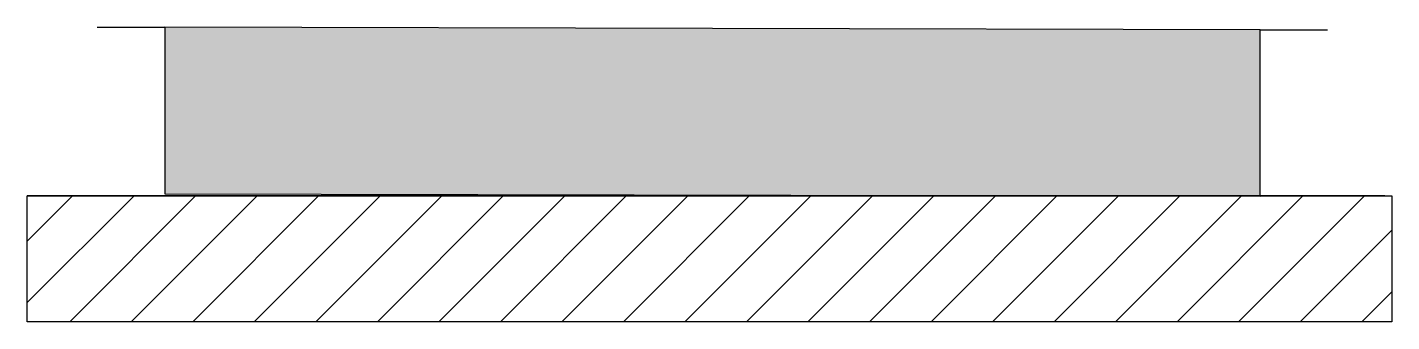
# Model space of a CAD drawing. Header units: metres. Extents: x 5299.9 to 5399.5, y 1140.7 to 1162.2.
import ezdxf

# ---------------------------------------------------------------- set-up
doc = ezdxf.new("R2010")
doc.units = ezdxf.units.M
doc.linetypes.add('ACAD_ISO03W100', pattern=[30, 12, -18])

msp = doc.modelspace()

# ---------------------------------------------------------------- hatches: boundary and pattern name
at = {"linetype": 'ACAD_ISO03W100', "lineweight": 30}
h = msp.add_hatch(color=256, dxfattribs=at)
h.dxf.hatch_style = 1
h.paths.add_polyline_path([(5309.99, 1150.046), (5389.917, 1149.856), (5389.917, 1162.006), (5309.99, 1162.197)])
h = msp.add_hatch(dxfattribs=at)
h.set_pattern_fill('LINE', color=256, angle=45)
h.paths.add_polyline_path([(5299.946, 1149.883), (5399.529, 1149.883), (5399.529, 1140.695), (5299.946, 1140.695)])

# ---------------------------------------------------------------- linework, layer by layer
for p, q in [((5305.057, 1162.197), (5309.99, 1162.197)), ((5389.917, 1162.006), (5394.85, 1162.006))]:
    msp.add_line(p, q, dxfattribs=at)
at = {"color": 255, "lineweight": 30, "transparency": 33554508}
msp.add_line((5299.946, 1149.883), (5399.028, 1149.883), dxfattribs=at)
at = {"lineweight": 30}
msp.add_lwpolyline([(5309.99, 1150.046), (5389.917, 1149.856), (5389.917, 1162.006), (5309.99, 1162.197)], close=True, dxfattribs=at)
at = {"color": 255, "lineweight": 30, "transparency": 33554508}
for points in [[(5299.946, 1149.883), (5399.028, 1149.883), (5399.028, 1149.883), (5299.946, 1149.883)], [(5299.946, 1149.883), (5399.028, 1149.883), (5399.028, 1149.883), (5299.946, 1149.883)], [(5299.946, 1149.883), (5399.529, 1149.883), (5399.529, 1140.695), (5299.946, 1140.695)]]:
    msp.add_lwpolyline(points, close=True, dxfattribs=at)

doc.saveas('drawing.dxf')
